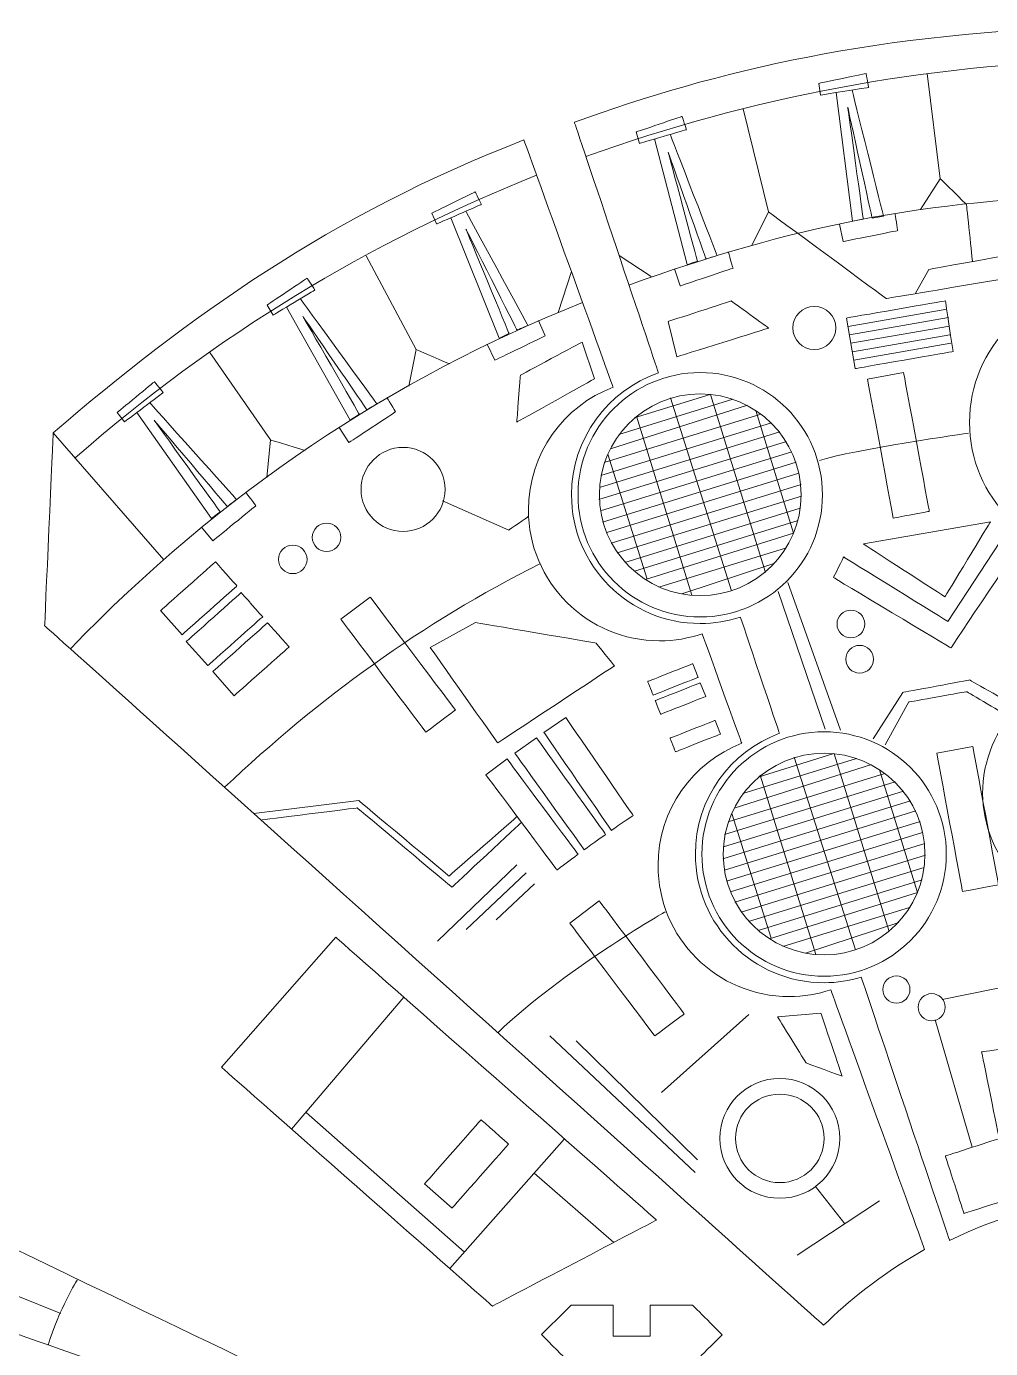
# Model space of a CAD drawing. Header units: centimetres. Extents: x -388 to 387, y -439 to 439.
# Drawn here: x -293.1 to -206.3, y -228.4 to -109.2 of the extents above; entities that cross this region are included whole.
import ezdxf

# ---------------------------------------------------------------- set-up
doc = ezdxf.new("R2010")
doc.units = ezdxf.units.CM
doc.header["$MEASUREMENT"] = 0
doc.layers.add('Layer 1', color=7, linetype='Continuous')

msp = doc.modelspace()

# ---------------------------------------------------------------- linework, layer by layer
at = {"layer": 'Layer 1', "color": 114, "lineweight": 20}
for centre, major_axis in [((-222.1483, -136.4057), (0, 1.9393)), ((-232.4247, -151.4398), (0, 11.0103)), ((-232.4247, -151.4398), (0, 9.0858)), ((-259.1899, -150.9576), (0, 3.7834)), ((-266.0842, -155.2758), (0, 1.2849)), ((-269.1269, -157.2602), (0, 1.2849)), ((-218.8561, -163.081), (0, 1.249)), ((-218.0623, -166.256), (0, 1.249)), ((-221.2686, -183.8089), (0, 11.0103)), ((-221.2686, -183.8089), (0, 9.0858)), ((-214.755, -196.0217), (0, 1.222)), ((-211.58, -197.6092), (0, 1.222)), ((-225.2572, -209.4305), (0, 5.4001)), ((-225.2572, -209.4305), (0, 3.9878))]:
    msp.add_ellipse(centre, major_axis=major_axis, ratio=1, dxfattribs=at)
at = {"layer": 'Layer 1', "color": 250, "lineweight": 20}
for points, knots in [([(-221.2687, -195.4061), (-220.1049, -195.4061), (-218.9814, -195.2339), (-217.9216, -194.9149), (-217.9216, -194.9149), (-217.9216, -194.9149), (-209.9638, -218.6407), (-209.9638, -218.6407), (-209.9638, -218.6407), (-205.5687, -216.4382), (-200.9133, -215.1325), (-195.8624, -215.1892), (-195.8624, -215.1892), (-195.8624, -215.1892), (-195.8861, -190.8347), (-195.8861, -190.8347), (-195.8861, -190.8347), (-192.6893, -190.8085), (-189.7865, -189.5509), (-187.6275, -187.5135), (-187.6275, -187.5135), (-187.6275, -187.5135), (-187.6246, -187.4694), (-187.6246, -187.4694), (-187.6246, -187.4694), (-187.6246, -187.4694), (-185.1782, -173.0287), (-185.1782, -173.0287), (-185.1782, -173.0287), (-187.1992, -169.1531), (-191.2429, -166.4999), (-195.9097, -166.4706), (-195.9097, -166.4706), (-195.9097, -166.4706), (-195.9188, -157.1453), (-195.9188, -157.1453), (-195.9188, -157.1453), (-195.9188, -157.1453), (-195.9442, -157.1456), (-195.9442, -157.1456), (-195.9442, -157.1456), (-202.6965, -157.1456), (-208.1706, -151.6715), (-208.1706, -144.9189), (-208.1706, -144.9189), (-208.1706, -138.1666), (-202.6965, -132.6925), (-195.9442, -132.6925), (-195.9442, -132.6925), (-195.9442, -132.6925), (-195.9425, -132.6925), (-195.9425, -132.6925), (-195.9425, -132.6925), (-195.9425, -132.6925), (-195.9653, -109.2396), (-195.9653, -109.2396), (-195.9653, -109.2396), (-216.3523, -109.7004), (-231.051, -113.2494), (-243.76, -117.8789), (-243.76, -117.8789), (-243.76, -117.8789), (-236.1841, -140.4659), (-236.1841, -140.4659), (-236.1841, -140.4659), (-240.7437, -142.0276), (-244.0219, -146.3508), (-244.0219, -151.4397), (-244.0219, -151.4397), (-244.0219, -157.8447), (-238.8296, -163.037), (-232.4248, -163.037), (-232.4248, -163.037), (-231.1614, -163.037), (-229.9454, -162.8343), (-228.8069, -162.4607), (-228.8069, -162.4607), (-228.8069, -162.4607), (-225.2953, -172.9303), (-225.2953, -172.9303), (-225.2953, -172.9303), (-229.7151, -174.567), (-232.8658, -178.8199), (-232.8658, -183.8088), (-232.8658, -183.8088), (-232.8658, -190.2138), (-227.6735, -195.4061), (-221.2687, -195.4061)], [0, 0, 0, 0, 0.04347826, 0.04347826, 0.04347826, 0.04347827, 0.08695652, 0.08695652, 0.08695652, 0.08695653, 0.13043478, 0.13043478, 0.13043478, 0.13043479, 0.17391304, 0.17391304, 0.17391304, 0.17391305, 0.2173913, 0.2173913, 0.2173913, 0.21739131, 0.26086957, 0.26086957, 0.26086957, 0.26086958, 0.30434783, 0.30434783, 0.30434783, 0.30434784, 0.34782609, 0.34782609, 0.34782609, 0.3478261, 0.39130435, 0.39130435, 0.39130435, 0.39130436, 0.43478261, 0.43478261, 0.43478261, 0.43478262, 0.47826087, 0.47826087, 0.47826087, 0.47826088, 0.52173913, 0.52173913, 0.52173913, 0.52173914, 0.56521739, 0.56521739, 0.56521739, 0.5652174, 0.60869565, 0.60869565, 0.60869565, 0.60869566, 0.65217391, 0.65217391, 0.65217391, 0.65217392, 0.69565217, 0.69565217, 0.69565217, 0.69565218, 0.73913043, 0.73913043, 0.73913043, 0.73913044, 0.7826087, 0.7826087, 0.7826087, 0.78260871, 0.82608696, 0.82608696, 0.82608696, 0.82608697, 0.86956522, 0.86956522, 0.86956522, 0.86956523, 0.91304348, 0.91304348, 0.91304348, 0.91304349, 1, 1, 1, 1]), ([(-248.3121, -119.4714), (-265.5818, -126.1279), (-278.7698, -135.5651), (-290.7015, -145.8582), (-290.7015, -145.8582), (-290.7015, -145.8582), (-291.479, -163.2373), (-291.479, -163.2373), (-291.479, -163.2373), (-291.479, -163.2373), (-221.3085, -226.2743), (-221.3085, -226.2743), (-221.3085, -226.2743), (-219.0852, -224.1006), (-216.4062, -221.8659), (-212.222, -219.429), (-212.222, -219.429), (-212.222, -219.429), (-220.6667, -196.04), (-220.6667, -196.04), (-220.6667, -196.04), (-221.8463, -196.4354), (-223.1087, -196.6499), (-224.4213, -196.6499), (-224.4213, -196.6499), (-230.9421, -196.6499), (-236.2282, -191.3638), (-236.2282, -184.843), (-236.2282, -184.843), (-236.2282, -179.8259), (-233.0987, -175.5404), (-228.6856, -173.8304), (-228.6856, -173.8304), (-228.6856, -173.8304), (-232.2497, -163.9589), (-232.2497, -163.9589), (-232.2497, -163.9589), (-233.455, -164.3739), (-234.7485, -164.5998), (-236.0948, -164.5998), (-236.0948, -164.5998), (-242.6156, -164.5998), (-247.9017, -159.3137), (-247.9017, -152.7929), (-247.9017, -152.7929), (-247.9017, -147.7421), (-244.7299, -143.4328), (-240.2697, -141.7463), (-240.2697, -141.7463), (-240.2697, -141.7463), (-248.3121, -119.4714), (-248.3121, -119.4714)], [0, 0, 0, 0, 0.07142857, 0.07142857, 0.07142857, 0.07142858, 0.14285714, 0.14285714, 0.14285714, 0.14285715, 0.21428571, 0.21428571, 0.21428571, 0.21428572, 0.28571429, 0.28571429, 0.28571429, 0.2857143, 0.35714286, 0.35714286, 0.35714286, 0.35714287, 0.42857143, 0.42857143, 0.42857143, 0.42857144, 0.5, 0.5, 0.5, 0.50000001, 0.57142857, 0.57142857, 0.57142857, 0.57142858, 0.64285714, 0.64285714, 0.64285714, 0.64285715, 0.71428571, 0.71428571, 0.71428571, 0.71428572, 0.78571429, 0.78571429, 0.78571429, 0.7857143, 0.85714286, 0.85714286, 0.85714286, 0.85714287, 1, 1, 1, 1]), ([(-265.247, -191.3125), (-265.247, -191.3125), (-275.5627, -203.008), (-275.5627, -203.008), (-275.5627, -203.008), (-275.5627, -203.008), (-251.1466, -224.5433), (-251.1466, -224.5433), (-251.1466, -224.5433), (-251.1466, -224.5433), (-236.364, -216.7878), (-236.364, -216.7878), (-236.364, -216.7878), (-236.364, -216.7878), (-265.247, -191.3125), (-265.247, -191.3125)], [0, 0, 0, 0, 0.2, 0.2, 0.2, 0.20000001, 0.4, 0.4, 0.4, 0.40000001, 0.6, 0.6, 0.6, 0.60000001, 1, 1, 1, 1]), ([(-269.2411, -241.6099), (-268.6213, -238.8307), (-267.6549, -235.7025), (-266.2678, -232.8149), (-266.2678, -232.8149), (-266.2678, -232.8149), (-351.3201, -191.9197), (-351.3201, -191.9197), (-351.3201, -191.9197), (-356.4276, -201.8892), (-359.1185, -210.3339), (-361.599, -221.7421), (-361.599, -221.7421), (-361.599, -221.7421), (-269.2411, -241.6099), (-269.2411, -241.6099)], [0, 0, 0, 0, 0.2, 0.2, 0.2, 0.20000001, 0.4, 0.4, 0.4, 0.40000001, 0.6, 0.6, 0.6, 0.60000001, 1, 1, 1, 1]), ([(-247.1017, -231.4653), (-247.1017, -231.4653), (-249.0765, -229.4719), (-249.0765, -229.4719), (-249.0765, -229.4719), (-249.0765, -229.4719), (-251.7875, -232.1829), (-251.7875, -232.1829), (-251.7875, -232.1829), (-251.7875, -232.1829), (-251.7875, -243.1158), (-251.7875, -243.1158), (-251.7875, -243.1158), (-251.7875, -243.1158), (-249.152, -245.7512), (-249.152, -245.7512), (-249.152, -245.7512), (-249.152, -245.7512), (-247.1942, -243.8117), (-247.1942, -243.8117), (-247.1942, -243.8117), (-247.1942, -243.8117), (-244.8434, -246.1846), (-244.8434, -246.1846), (-244.8434, -246.1846), (-244.8434, -246.1846), (-246.7902, -248.1131), (-246.7902, -248.1131), (-246.7902, -248.1131), (-246.7902, -248.1131), (-244.0567, -250.8466), (-244.0567, -250.8466), (-244.0567, -250.8466), (-244.0567, -250.8466), (-240.2074, -250.8466), (-240.2074, -250.8466), (-240.2074, -250.8466), (-240.2074, -250.8466), (-240.2074, -248.1721), (-240.2074, -248.1721), (-240.2074, -248.1721), (-240.2074, -248.1721), (-236.8673, -248.1721), (-236.8673, -248.1721), (-236.8673, -248.1721), (-236.8673, -248.1721), (-236.8673, -250.8466), (-236.8673, -250.8466), (-236.8673, -250.8466), (-236.8673, -250.8466), (-233.1238, -250.8466), (-233.1238, -250.8466), (-233.1238, -250.8466), (-233.1238, -250.8466), (-230.4523, -248.175), (-230.4523, -248.175), (-230.4523, -248.175), (-230.4523, -248.175), (-232.3318, -246.2778), (-232.3318, -246.2778), (-232.3318, -246.2778), (-232.3318, -246.2778), (-229.9588, -243.9271), (-229.9588, -243.9271), (-229.9588, -243.9271), (-229.9588, -243.9271), (-228.0904, -245.8131), (-228.0904, -245.8131), (-228.0904, -245.8131), (-228.0904, -245.8131), (-225.3931, -243.1158), (-225.3931, -243.1158), (-225.3931, -243.1158), (-225.3931, -243.1158), (-225.3931, -232.1829), (-225.3931, -232.1829), (-225.3931, -232.1829), (-225.3931, -232.1829), (-228.087, -229.489), (-228.087, -229.489), (-228.087, -229.489), (-228.087, -229.489), (-230.0309, -231.4146), (-230.0309, -231.4146), (-230.0309, -231.4146), (-230.0309, -231.4146), (-232.3816, -229.0417), (-232.3816, -229.0417), (-232.3816, -229.0417), (-232.3816, -229.0417), (-230.4489, -227.1271), (-230.4489, -227.1271), (-230.4489, -227.1271), (-230.4489, -227.1271), (-233.1238, -224.4522), (-233.1238, -224.4522), (-233.1238, -224.4522), (-233.1238, -224.4522), (-236.9354, -224.4522), (-236.9354, -224.4522), (-236.9354, -224.4522), (-236.9354, -224.4522), (-236.9354, -227.2541), (-236.9354, -227.2541), (-236.9354, -227.2541), (-236.9354, -227.2541), (-240.2755, -227.2541), (-240.2755, -227.2541), (-240.2755, -227.2541), (-240.2755, -227.2541), (-240.2755, -224.4522), (-240.2755, -224.4522), (-240.2755, -224.4522), (-240.2755, -224.4522), (-244.0567, -224.4522), (-244.0567, -224.4522), (-244.0567, -224.4522), (-244.0567, -224.4522), (-246.7146, -227.11), (-246.7146, -227.11), (-246.7146, -227.11), (-246.7146, -227.11), (-244.7288, -229.1145), (-244.7288, -229.1145), (-244.7288, -229.1145), (-244.7288, -229.1145), (-247.1017, -231.4653), (-247.1017, -231.4653)], [0, 0, 0, 0, 0.03030303, 0.03030303, 0.03030303, 0.03030304, 0.06060606, 0.06060606, 0.06060606, 0.06060607, 0.09090909, 0.09090909, 0.09090909, 0.0909091, 0.12121212, 0.12121212, 0.12121212, 0.12121213, 0.15151515, 0.15151515, 0.15151515, 0.15151516, 0.18181818, 0.18181818, 0.18181818, 0.18181819, 0.21212121, 0.21212121, 0.21212121, 0.21212122, 0.24242424, 0.24242424, 0.24242424, 0.24242425, 0.27272727, 0.27272727, 0.27272727, 0.27272728, 0.3030303, 0.3030303, 0.3030303, 0.30303031, 0.33333333, 0.33333333, 0.33333333, 0.33333334, 0.36363636, 0.36363636, 0.36363636, 0.36363637, 0.39393939, 0.39393939, 0.39393939, 0.3939394, 0.42424242, 0.42424242, 0.42424242, 0.42424243, 0.45454545, 0.45454545, 0.45454545, 0.45454546, 0.48484848, 0.48484848, 0.48484848, 0.48484849, 0.51515152, 0.51515152, 0.51515152, 0.51515153, 0.54545455, 0.54545455, 0.54545455, 0.54545456, 0.57575758, 0.57575758, 0.57575758, 0.57575759, 0.60606061, 0.60606061, 0.60606061, 0.60606062, 0.63636364, 0.63636364, 0.63636364, 0.63636365, 0.66666667, 0.66666667, 0.66666667, 0.66666668, 0.6969697, 0.6969697, 0.6969697, 0.69696971, 0.72727273, 0.72727273, 0.72727273, 0.72727274, 0.75757576, 0.75757576, 0.75757576, 0.75757577, 0.78787879, 0.78787879, 0.78787879, 0.7878788, 0.81818182, 0.81818182, 0.81818182, 0.81818183, 0.84848485, 0.84848485, 0.84848485, 0.84848486, 0.87878788, 0.87878788, 0.87878788, 0.87878789, 0.90909091, 0.90909091, 0.90909091, 0.90909092, 0.93939394, 0.93939394, 0.93939394, 0.93939395, 1, 1, 1, 1]), ([(-269.433, -244.7678), (-269.9355, -248.1545), (-270.228, -251.5542), (-269.7008, -255.005), (-269.7008, -255.005), (-269.7008, -255.005), (-351.7847, -264.7259), (-351.7847, -264.7259), (-351.7847, -264.7259), (-351.7847, -264.7259), (-351.8398, -266.8326), (-351.8398, -266.8326), (-351.8398, -266.8326), (-351.8398, -266.8326), (-363.2299, -267.4504), (-363.2299, -267.4504), (-363.2299, -267.4504), (-365.1936, -253.7154), (-364.5917, -239.7867), (-361.8441, -225.6959), (-361.8441, -225.6959), (-361.8441, -225.6959), (-269.433, -244.7678), (-269.433, -244.7678)], [0, 0, 0, 0, 0.14285714, 0.14285714, 0.14285714, 0.14285715, 0.28571429, 0.28571429, 0.28571429, 0.2857143, 0.42857143, 0.42857143, 0.42857143, 0.42857144, 0.57142857, 0.57142857, 0.57142857, 0.57142858, 0.71428571, 0.71428571, 0.71428571, 0.71428572, 1, 1, 1, 1])]:
    msp.add_open_spline(points, degree=3, knots=knots, dxfattribs=at)
at = {"layer": 'Layer 1', "color": 114, "lineweight": 20}
for points in [[(-242.7273, -120.9578), (-227.9136, -115.6377), (-212.3531, -112.6541), (-195.9624, -112.2478)], [(-288.7278, -148.1214), (-276.1022, -137.0519), (-262.2116, -128.6293), (-247.1631, -122.6534)], [(-212.5839, -125.7463), (-212.5839, -125.7463), (-210.8054, -122.9722), (-210.8054, -122.9722)], [(-238.8598, -132.5436), (-224.0461, -127.2235), (-212.2856, -124.8399), (-195.8949, -124.4336)], [(-227.769, -128.9874), (-227.769, -128.9874), (-226.2831, -125.9458), (-226.2831, -125.9458)], [(-239.7311, -129.8906), (-239.7311, -129.8906), (-236.8329, -131.7824), (-236.8329, -131.7824)], [(-244.0315, -131.3265), (-244.0315, -131.3265), (-245.2104, -135.019), (-245.2104, -135.019)], [(-289.1627, -165.3181), (-275.6055, -151.2499), (-260.1746, -140.9523), (-243.0257, -134.1119)], [(-219.1063, -136.2683), (-219.1063, -136.2683), (-210.2009, -134.7192), (-210.2009, -134.7192)], [(-210.0729, -135.4794), (-210.0729, -135.4794), (-218.9783, -137.0285), (-218.9783, -137.0285)], [(-209.9719, -136.2442), (-209.9719, -136.2442), (-218.8539, -137.7893), (-218.8539, -137.7893)], [(-218.7218, -138.5489), (-218.7218, -138.5489), (-209.9296, -137.0195), (-209.9296, -137.0195)], [(-218.5897, -139.3082), (-218.5897, -139.3082), (-209.8524, -137.7884), (-209.8524, -137.7884)], [(-258.0003, -138.3519), (-258.0003, -138.3519), (-258.6861, -141.6669), (-258.6861, -141.6669)], [(-229.5041, -142.8336), (-229.5041, -142.8336), (-239.7554, -146.0006), (-239.7554, -146.0006)], [(-238.3667, -144.5081), (-238.3667, -144.5081), (-231.5335, -142.3971), (-231.5335, -142.3971)], [(-235.1191, -142.7183), (-235.1191, -142.7183), (-229.6055, -160.0797), (-229.6055, -160.0797)], [(-231.5098, -142.3994), (-231.5098, -142.3994), (-226.556, -158.4344), (-226.556, -158.4344)], [(-228.1629, -143.3675), (-228.1629, -143.3675), (-240.5138, -147.2982), (-240.5138, -147.2982)], [(-227.431, -143.8481), (-227.431, -143.8481), (-224.0185, -154.8939), (-224.0185, -154.8939)], [(-226.0094, -144.9441), (-226.0094, -144.9441), (-241.386, -149.6944), (-241.386, -149.6944)], [(-226.9657, -144.1761), (-226.9657, -144.1761), (-241.079, -148.5362), (-241.079, -148.5362)], [(-238.171, -144.3448), (-238.171, -144.3448), (-233.1818, -160.4945), (-233.1818, -160.4945)], [(-290.7015, -145.8582), (-290.7015, -145.8582), (-280.7283, -157.2946), (-280.7283, -157.2946)], [(-271.4557, -149.8729), (-271.4557, -149.8729), (-271.1497, -146.5016), (-271.1497, -146.5016)], [(-225.2629, -145.7769), (-225.2629, -145.7769), (-241.4875, -150.7891), (-241.4875, -150.7891)], [(-208.2561, -145.8873), (-208.2561, -145.8873), (-218.7358, -147.382), (-221.6882, -148.3512)], [(-224.6509, -146.6512), (-224.6509, -146.6512), (-241.5449, -151.8703), (-241.5449, -151.8703)], [(-224.1602, -147.5629), (-224.1602, -147.5629), (-241.3957, -152.8876), (-241.3957, -152.8876)], [(-223.78, -148.5088), (-223.78, -148.5088), (-241.2163, -153.8955), (-241.2163, -153.8955)], [(-240.7419, -147.7769), (-240.7419, -147.7769), (-237.2054, -159.0359), (-237.2054, -159.0359)], [(-223.5464, -149.5), (-223.5464, -149.5), (-240.8504, -154.8458), (-240.8504, -154.8458)], [(-223.3437, -150.5008), (-223.3437, -150.5008), (-240.4529, -155.7864), (-240.4529, -155.7864)], [(-223.2953, -151.5493), (-223.2953, -151.5493), (-239.9015, -156.6795), (-239.9015, -156.6795)], [(-223.4189, -152.6508), (-223.4189, -152.6508), (-239.2234, -157.5334), (-239.2234, -157.5334)], [(-223.5982, -153.7696), (-223.5982, -153.7696), (-238.3507, -158.3271), (-238.3507, -158.3271)], [(-224.0185, -154.8939), (-224.0185, -154.8939), (-237.3444, -159.0796), (-237.3444, -159.0796)], [(-224.6493, -156.2211), (-224.6493, -156.2211), (-236.1484, -159.7735), (-236.1484, -159.7735)], [(-246.8771, -157.6681), (-257.4618, -162.9469), (-266.8056, -169.8115), (-275.2739, -177.7949)], [(-225.694, -157.6072), (-225.694, -157.6072), (-234.0854, -160.3742), (-234.0854, -160.3742)], [(-224.5352, -159.3529), (-224.5352, -159.3529), (-219.7946, -172.6517), (-219.7946, -172.6517)], [(-225.4168, -160.1442), (-225.4168, -160.1442), (-221.1766, -172.5687), (-221.1766, -172.5687)], [(-227.2106, -176.8772), (-227.2106, -176.8772), (-220.3774, -174.7662), (-220.3774, -174.7662)], [(-223.963, -175.0874), (-223.963, -175.0874), (-218.4494, -192.4488), (-218.4494, -192.4488)], [(-220.3537, -174.7685), (-220.3537, -174.7685), (-215.3999, -190.8035), (-215.3999, -190.8035)], [(-217.0068, -175.7366), (-217.0068, -175.7366), (-229.3577, -179.6673), (-229.3577, -179.6673)], [(-218.348, -175.2027), (-218.348, -175.2027), (-228.5993, -178.3697), (-228.5993, -178.3697)], [(-216.2749, -176.2172), (-216.2749, -176.2172), (-212.8624, -187.263), (-212.8624, -187.263)], [(-214.8533, -177.3132), (-214.8533, -177.3132), (-230.2299, -182.0635), (-230.2299, -182.0635)], [(-215.8096, -176.5452), (-215.8096, -176.5452), (-229.9229, -180.9053), (-229.9229, -180.9053)], [(-227.0149, -176.7139), (-227.0149, -176.7139), (-222.0257, -192.8636), (-222.0257, -192.8636)], [(-214.1068, -178.146), (-214.1068, -178.146), (-230.3314, -183.1582), (-230.3314, -183.1582)], [(-213.4948, -179.0203), (-213.4948, -179.0203), (-230.3888, -184.2394), (-230.3888, -184.2394)], [(-213.0041, -179.932), (-213.0041, -179.932), (-230.2396, -185.2567), (-230.2396, -185.2567)], [(-212.6239, -180.8779), (-212.6239, -180.8779), (-230.0602, -186.2646), (-230.0602, -186.2646)], [(-229.5858, -180.146), (-229.5858, -180.146), (-226.0493, -191.405), (-226.0493, -191.405)], [(-212.3903, -181.8691), (-212.3903, -181.8691), (-229.6943, -187.2149), (-229.6943, -187.2149)], [(-212.1876, -182.8699), (-212.1876, -182.8699), (-229.2968, -188.1555), (-229.2968, -188.1555)], [(-212.1392, -183.9184), (-212.1392, -183.9184), (-228.7454, -189.0486), (-228.7454, -189.0486)], [(-256.0948, -191.657), (-256.0948, -191.657), (-248.9511, -184.7779), (-248.9511, -184.7779)], [(-253.5152, -190.5987), (-253.5152, -190.5987), (-248.0912, -185.5055), (-248.0912, -185.5055)], [(-212.2628, -185.0199), (-212.2628, -185.0199), (-228.0673, -189.9025), (-228.0673, -189.9025)], [(-250.8032, -189.7388), (-250.8032, -189.7388), (-247.3636, -186.4977), (-247.3636, -186.4977)], [(-212.4421, -186.1387), (-212.4421, -186.1387), (-227.1946, -190.6962), (-227.1946, -190.6962)], [(-212.8624, -187.263), (-212.8624, -187.263), (-226.1883, -191.4487), (-226.1883, -191.4487)], [(-235.5952, -189.0224), (-235.5952, -189.0224), (-244.8795, -194.3447), (-250.6558, -199.9104)], [(-213.4932, -188.5902), (-213.4932, -188.5902), (-224.9923, -192.1426), (-224.9923, -192.1426)], [(-214.5379, -189.9763), (-214.5379, -189.9763), (-222.9293, -192.7433), (-222.9293, -192.7433)], [(-203.6623, -195.4957), (-203.6623, -195.4957), (-210.6189, -196.9062), (-210.6189, -196.9062)], [(-269.2335, -208.5903), (-269.2335, -208.5903), (-259.1287, -196.7089), (-259.1287, -196.7089)], [(-228.0489, -198.2715), (-228.0489, -198.2715), (-235.9203, -205.2829), (-235.9203, -205.2829)], [(-207.9196, -210.2368), (-207.9196, -210.2368), (-211.2498, -198.7534), (-211.2498, -198.7534)], [(-245.9745, -200.1897), (-245.9745, -200.1897), (-232.8776, -212.4928), (-232.8776, -212.4928)], [(-243.5933, -200.6527), (-243.5933, -200.6527), (-232.6792, -211.3683), (-232.6792, -211.3683)], [(-267.9297, -207.1121), (-267.9297, -207.1121), (-253.6692, -219.6899), (-253.6692, -219.6899)], [(-254.9731, -221.1682), (-254.9731, -221.1682), (-244.6575, -209.4727), (-244.6575, -209.4727)], [(-247.3981, -212.5799), (-247.3981, -212.5799), (-240.2042, -218.8025), (-240.2042, -218.8025)], [(-222.0534, -213.778), (-222.0534, -213.778), (-219.4126, -217.1456), (-219.4126, -217.1456)], [(-223.6833, -219.9673), (-223.6833, -219.9673), (-216.275, -215.0725), (-216.275, -215.0725)], [(-290.0094, -225.2083), (-290.0094, -225.2083), (-310.1635, -217.11), (-310.1635, -217.11)], [(-288.5434, -222.1902), (-288.5434, -222.1902), (-290.1993, -224.8729), (-291.1603, -228.0572)]]:
    msp.add_open_spline(points, degree=3, dxfattribs=at)
for points, knots in [([(-221.7511, -114.3671), (-221.7511, -114.3671), (-221.5826, -115.4213), (-221.5826, -115.4213), (-221.5826, -115.4213), (-221.5826, -115.4213), (-217.2468, -114.7288), (-217.2468, -114.7288), (-217.2468, -114.7288), (-217.2468, -114.7288), (-217.4912, -113.4818), (-217.4912, -113.4818), (-217.4912, -113.4818), (-217.4912, -113.4818), (-221.7511, -114.3671), (-221.7511, -114.3671)], [0, 0, 0, 0, 0.2, 0.2, 0.2, 0.20000001, 0.4, 0.4, 0.4, 0.40000001, 0.6, 0.6, 0.6, 0.60000001, 1, 1, 1, 1]), ([(-211.9959, -113.4753), (-211.9959, -113.4753), (-210.8053, -122.9723), (-210.8053, -122.9723), (-210.8053, -122.9723), (-210.8053, -122.9723), (-208.4489, -125.2674), (-208.4489, -125.2674), (-208.4489, -125.2674), (-208.4489, -125.2674), (-207.9024, -130.4185), (-207.9024, -130.4185)], [0, 0, 0, 0, 0.25, 0.25, 0.25, 0.25000001, 0.5, 0.5, 0.5, 0.50000001, 1, 1, 1, 1]), ([(-220.1934, -115.1994), (-220.1934, -115.1994), (-218.7015, -126.7878), (-218.7015, -126.7878), (-218.7015, -126.7878), (-218.7015, -126.7878), (-217.7395, -126.6099), (-217.7395, -126.6099), (-217.7395, -126.6099), (-217.7395, -126.6099), (-219.1374, -116.5255), (-219.1374, -116.5255), (-219.1374, -116.5255), (-219.1374, -116.5255), (-216.9489, -126.5004), (-216.9489, -126.5004), (-216.9489, -126.5004), (-216.9489, -126.5004), (-215.917, -126.325), (-215.917, -126.325), (-215.917, -126.325), (-215.917, -126.325), (-218.7534, -114.9694), (-218.7534, -114.9694)], [0, 0, 0, 0, 0.14285714, 0.14285714, 0.14285714, 0.14285715, 0.28571429, 0.28571429, 0.28571429, 0.2857143, 0.42857143, 0.42857143, 0.42857143, 0.42857144, 0.57142857, 0.57142857, 0.57142857, 0.57142858, 0.71428571, 0.71428571, 0.71428571, 0.71428572, 1, 1, 1, 1]), ([(-228.5615, -116.6498), (-228.5615, -116.6498), (-226.283, -125.9459), (-226.283, -125.9459), (-226.283, -125.9459), (-226.283, -125.9459), (-215.6661, -133.7594), (-215.6661, -133.7594), (-215.6661, -133.7594), (-215.6661, -133.7594), (-195.9447, -130.4519), (-195.9447, -130.4519)], [0, 0, 0, 0, 0.25, 0.25, 0.25, 0.25000001, 0.5, 0.5, 0.5, 0.50000001, 1, 1, 1, 1]), ([(-238.1836, -118.7491), (-238.1836, -118.7491), (-237.8849, -119.7741), (-237.8849, -119.7741), (-237.8849, -119.7741), (-237.8849, -119.7741), (-233.6693, -118.5462), (-233.6693, -118.5462), (-233.6693, -118.5462), (-233.6693, -118.5462), (-234.0674, -117.3395), (-234.0674, -117.3395), (-234.0674, -117.3395), (-234.0674, -117.3395), (-238.1836, -118.7491), (-238.1836, -118.7491)], [0, 0, 0, 0, 0.2, 0.2, 0.2, 0.20000001, 0.4, 0.4, 0.4, 0.40000001, 0.6, 0.6, 0.6, 0.60000001, 1, 1, 1, 1]), ([(-236.5342, -119.3807), (-236.5342, -119.3807), (-233.6087, -130.6925), (-233.6087, -130.6925), (-233.6087, -130.6925), (-233.6087, -130.6925), (-232.6764, -130.396), (-232.6764, -130.396), (-232.6764, -130.396), (-232.6764, -130.396), (-235.3211, -120.5647), (-235.3211, -120.5647), (-235.3211, -120.5647), (-235.3211, -120.5647), (-231.9056, -130.1888), (-231.9056, -130.1888), (-231.9056, -130.1888), (-231.9056, -130.1888), (-230.9036, -129.8861), (-230.9036, -129.8861), (-230.9036, -129.8861), (-230.9036, -129.8861), (-235.1341, -118.9729), (-235.1341, -118.9729)], [0, 0, 0, 0, 0.14285714, 0.14285714, 0.14285714, 0.14285715, 0.28571429, 0.28571429, 0.28571429, 0.2857143, 0.42857143, 0.42857143, 0.42857143, 0.42857144, 0.57142857, 0.57142857, 0.57142857, 0.57142858, 0.71428571, 0.71428571, 0.71428571, 0.71428572, 1, 1, 1, 1]), ([(-256.5963, -126.0582), (-256.5963, -126.0582), (-256.1696, -127.0368), (-256.1696, -127.0368), (-256.1696, -127.0368), (-256.1696, -127.0368), (-252.1445, -125.2823), (-252.1445, -125.2823), (-252.1445, -125.2823), (-252.1445, -125.2823), (-252.693, -124.136), (-252.693, -124.136), (-252.693, -124.136), (-252.693, -124.136), (-256.5963, -126.0582), (-256.5963, -126.0582)], [0, 0, 0, 0, 0.2, 0.2, 0.2, 0.20000001, 0.4, 0.4, 0.4, 0.40000001, 0.6, 0.6, 0.6, 0.60000001, 1, 1, 1, 1]), ([(-254.8799, -126.4747), (-254.8799, -126.4747), (-250.5383, -137.3221), (-250.5383, -137.3221), (-250.5383, -137.3221), (-250.5383, -137.3221), (-249.6514, -136.9093), (-249.6514, -136.9093), (-249.6514, -136.9093), (-249.6514, -136.9093), (-253.526, -127.4946), (-253.526, -127.4946), (-253.526, -127.4946), (-253.526, -127.4946), (-248.9132, -136.6056), (-248.9132, -136.6056), (-248.9132, -136.6056), (-248.9132, -136.6056), (-247.9579, -136.1779), (-247.9579, -136.1779), (-247.9579, -136.1779), (-247.9579, -136.1779), (-253.5431, -125.8919), (-253.5431, -125.8919)], [0, 0, 0, 0, 0.14285714, 0.14285714, 0.14285714, 0.14285715, 0.28571429, 0.28571429, 0.28571429, 0.2857143, 0.42857143, 0.42857143, 0.42857143, 0.42857144, 0.57142857, 0.57142857, 0.57142857, 0.57142858, 0.71428571, 0.71428571, 0.71428571, 0.71428572, 1, 1, 1, 1]), ([(-219.8735, -127.043), (-219.8735, -127.043), (-219.5625, -128.6208), (-219.5625, -128.6208), (-219.5625, -128.6208), (-219.5625, -128.6208), (-214.6401, -127.6349), (-214.6401, -127.6349), (-214.6401, -127.6349), (-214.6401, -127.6349), (-214.878, -126.1255), (-214.878, -126.1255)], [0, 0, 0, 0, 0.25, 0.25, 0.25, 0.25000001, 0.5, 0.5, 0.5, 0.50000001, 1, 1, 1, 1]), ([(-213.0765, -133.3251), (-213.0765, -133.3251), (-211.8434, -131.1333), (-211.8434, -131.1333), (-211.8434, -131.1333), (-211.8434, -131.1333), (-197.622, -128.5536), (-197.622, -128.5536)], [0, 0, 0, 0, 0.33333333, 0.33333333, 0.33333333, 0.33333334, 1, 1, 1, 1]), ([(-234.7397, -131.0919), (-234.7397, -131.0919), (-234.2344, -132.6186), (-234.2344, -132.6186), (-234.2344, -132.6186), (-234.2344, -132.6186), (-229.4733, -131.0264), (-229.4733, -131.0264), (-229.4733, -131.0264), (-229.4733, -131.0264), (-229.8977, -129.5585), (-229.8977, -129.5585)], [0, 0, 0, 0, 0.25, 0.25, 0.25, 0.25000001, 0.5, 0.5, 0.5, 0.50000001, 1, 1, 1, 1]), ([(-262.5114, -129.9105), (-262.5114, -129.9105), (-258.0002, -138.352), (-258.0002, -138.352), (-258.0002, -138.352), (-258.0002, -138.352), (-254.9784, -139.6515), (-254.9784, -139.6515)], [0, 0, 0, 0, 0.33333333, 0.33333333, 0.33333333, 0.33333334, 1, 1, 1, 1]), ([(-271.449, -134.3399), (-271.449, -134.3399), (-270.8973, -135.2539), (-270.8973, -135.2539), (-270.8973, -135.2539), (-270.8973, -135.2539), (-267.1379, -132.9855), (-267.1379, -132.9855), (-267.1379, -132.9855), (-267.1379, -132.9855), (-267.8323, -131.9213), (-267.8323, -131.9213), (-267.8323, -131.9213), (-267.8323, -131.9213), (-271.449, -134.3399), (-271.449, -134.3399)], [0, 0, 0, 0, 0.2, 0.2, 0.2, 0.20000001, 0.4, 0.4, 0.4, 0.40000001, 0.6, 0.6, 0.6, 0.60000001, 1, 1, 1, 1]), ([(-269.6928, -134.5271), (-269.6928, -134.5271), (-263.9629, -144.7097), (-263.9629, -144.7097), (-263.9629, -144.7097), (-263.9629, -144.7097), (-263.1379, -144.1839), (-263.1379, -144.1839), (-263.1379, -144.1839), (-263.1379, -144.1839), (-268.2165, -135.3602), (-268.2165, -135.3602), (-268.2165, -135.3602), (-268.2165, -135.3602), (-262.4461, -143.7858), (-262.4461, -143.7858), (-262.4461, -143.7858), (-262.4461, -143.7858), (-261.5552, -143.2361), (-261.5552, -143.2361), (-261.5552, -143.2361), (-261.5552, -143.2361), (-268.4442, -133.7737), (-268.4442, -133.7737)], [0, 0, 0, 0, 0.14285714, 0.14285714, 0.14285714, 0.14285715, 0.28571429, 0.28571429, 0.28571429, 0.2857143, 0.42857143, 0.42857143, 0.42857143, 0.42857144, 0.57142857, 0.57142857, 0.57142857, 0.57142858, 0.71428571, 0.71428571, 0.71428571, 0.71428572, 1, 1, 1, 1]), ([(-234.5313, -139.0044), (-234.5313, -139.0044), (-235.3251, -135.8294), (-235.3251, -135.8294), (-235.3251, -135.8294), (-235.3251, -135.8294), (-229.6365, -133.9773), (-229.6365, -133.9773), (-229.6365, -133.9773), (-229.6365, -133.9773), (-226.2595, -136.4163), (-226.2595, -136.4163), (-226.2595, -136.4163), (-226.2595, -136.4163), (-234.5313, -139.0044), (-234.5313, -139.0044)], [0, 0, 0, 0, 0.2, 0.2, 0.2, 0.20000001, 0.4, 0.4, 0.4, 0.40000001, 0.6, 0.6, 0.6, 0.60000001, 1, 1, 1, 1]), ([(-219.2503, -135.5109), (-219.2503, -135.5109), (-218.4576, -140.0678), (-218.4576, -140.0678), (-218.4576, -140.0678), (-218.4576, -140.0678), (-209.6546, -138.5364), (-209.6546, -138.5364), (-209.6546, -138.5364), (-209.6546, -138.5364), (-210.3449, -133.9617), (-210.3449, -133.9617), (-210.3449, -133.9617), (-210.3449, -133.9617), (-219.2503, -135.5109), (-219.2503, -135.5109)], [0, 0, 0, 0, 0.2, 0.2, 0.2, 0.20000001, 0.4, 0.4, 0.4, 0.40000001, 0.6, 0.6, 0.6, 0.60000001, 1, 1, 1, 1]), ([(-251.6093, -137.8622), (-251.6093, -137.8622), (-250.9137, -139.3121), (-250.9137, -139.3121), (-250.9137, -139.3121), (-250.9137, -139.3121), (-246.3941, -137.1269), (-246.3941, -137.1269), (-246.3941, -137.1269), (-246.3941, -137.1269), (-247.0018, -135.7249), (-247.0018, -135.7249)], [0, 0, 0, 0, 0.25, 0.25, 0.25, 0.25000001, 0.5, 0.5, 0.5, 0.50000001, 1, 1, 1, 1]), ([(-243.0642, -137.6815), (-243.0642, -137.6815), (-241.9397, -140.9888), (-241.9397, -140.9888), (-241.9397, -140.9888), (-241.9397, -140.9888), (-248.9512, -144.8914), (-248.9512, -144.8914), (-248.9512, -144.8914), (-248.9512, -144.8914), (-248.6204, -140.6581), (-248.6204, -140.6581), (-248.6204, -140.6581), (-248.6204, -140.6581), (-243.0642, -137.6815), (-243.0642, -137.6815)], [0, 0, 0, 0, 0.2, 0.2, 0.2, 0.20000001, 0.4, 0.4, 0.4, 0.40000001, 0.6, 0.6, 0.6, 0.60000001, 1, 1, 1, 1]), ([(-276.5881, -138.6255), (-276.5881, -138.6255), (-271.1498, -146.5016), (-271.1498, -146.5016), (-271.1498, -146.5016), (-271.1498, -146.5016), (-268.0002, -147.4504), (-268.0002, -147.4504)], [0, 0, 0, 0, 0.33333333, 0.33333333, 0.33333333, 0.33333334, 1, 1, 1, 1]), ([(-284.9405, -144.0214), (-284.9405, -144.0214), (-284.2985, -144.8743), (-284.2985, -144.8743), (-284.2985, -144.8743), (-284.2985, -144.8743), (-280.79, -142.2343), (-280.79, -142.2343), (-280.79, -142.2343), (-280.79, -142.2343), (-281.5893, -141.2465), (-281.5893, -141.2465), (-281.5893, -141.2465), (-281.5893, -141.2465), (-284.9405, -144.0214), (-284.9405, -144.0214)], [0, 0, 0, 0, 0.2, 0.2, 0.2, 0.20000001, 0.4, 0.4, 0.4, 0.40000001, 0.6, 0.6, 0.6, 0.60000001, 1, 1, 1, 1]), ([(-264.9535, -145.3858), (-264.9535, -145.3858), (-264.0734, -146.7318), (-264.0734, -146.7318), (-264.0734, -146.7318), (-264.0734, -146.7318), (-259.8803, -143.9713), (-259.8803, -143.9713), (-259.8803, -143.9713), (-259.8803, -143.9713), (-260.667, -142.6614), (-260.667, -142.6614)], [0, 0, 0, 0, 0.25, 0.25, 0.25, 0.25000001, 0.5, 0.5, 0.5, 0.50000001, 1, 1, 1, 1]), ([(-283.1744, -144.0285), (-283.1744, -144.0285), (-276.4357, -153.5735), (-276.4357, -153.5735), (-276.4357, -153.5735), (-276.4357, -153.5735), (-275.6687, -152.9663), (-275.6687, -152.9663), (-275.6687, -152.9663), (-275.6687, -152.9663), (-281.6208, -144.7067), (-281.6208, -144.7067), (-281.6208, -144.7067), (-281.6208, -144.7067), (-275.0211, -152.4997), (-275.0211, -152.4997), (-275.0211, -152.4997), (-275.0211, -152.4997), (-274.191, -151.8621), (-274.191, -151.8621), (-274.191, -151.8621), (-274.191, -151.8621), (-282.0091, -143.1516), (-282.0091, -143.1516)], [0, 0, 0, 0, 0.14285714, 0.14285714, 0.14285714, 0.14285715, 0.28571429, 0.28571429, 0.28571429, 0.2857143, 0.42857143, 0.42857143, 0.42857143, 0.42857144, 0.57142857, 0.57142857, 0.57142857, 0.57142858, 0.71428571, 0.71428571, 0.71428571, 0.71428572, 1, 1, 1, 1]), ([(-277.3523, -154.3472), (-277.3523, -154.3472), (-276.3394, -155.5964), (-276.3394, -155.5964), (-276.3394, -155.5964), (-276.3394, -155.5964), (-272.4497, -152.4226), (-272.4497, -152.4226), (-272.4497, -152.4226), (-272.4497, -152.4226), (-273.366, -151.1998), (-273.366, -151.1998)], [0, 0, 0, 0, 0.25, 0.25, 0.25, 0.25000001, 0.5, 0.5, 0.5, 0.50000001, 1, 1, 1, 1]), ([(-255.6307, -151.9875), (-255.6307, -151.9875), (-249.6787, -154.6154), (-249.6787, -154.6154), (-249.6787, -154.6154), (-249.6787, -154.6154), (-247.9153, -153.4094), (-247.9153, -153.4094)], [0, 0, 0, 0, 0.33333333, 0.33333333, 0.33333333, 0.33333334, 1, 1, 1, 1]), ([(-204.2831, -153.9787), (-204.2831, -153.9787), (-210.1099, -162.8634), (-210.1099, -162.8634), (-210.1099, -162.8634), (-210.1099, -162.8634), (-219.5026, -157.0426), (-219.5026, -157.0426), (-219.5026, -157.0426), (-219.5026, -157.0426), (-220.4285, -158.8947), (-220.4285, -158.8947), (-220.4285, -158.8947), (-220.4285, -158.8947), (-209.8452, -165.2447), (-209.8452, -165.2447), (-209.8452, -165.2447), (-209.8452, -165.2447), (-202.9969, -154.9891), (-202.9969, -154.9891)], [0, 0, 0, 0, 0.16666667, 0.16666667, 0.16666667, 0.16666668, 0.33333333, 0.33333333, 0.33333333, 0.33333334, 0.5, 0.5, 0.5, 0.50000001, 0.66666667, 0.66666667, 0.66666667, 0.66666668, 1, 1, 1, 1]), ([(-217.7304, -155.8716), (-217.7304, -155.8716), (-206.2872, -153.8872), (-206.2872, -153.8872), (-206.2872, -153.8872), (-206.2872, -153.8872), (-210.3882, -160.6341), (-210.3882, -160.6341), (-210.3882, -160.6341), (-210.3882, -160.6341), (-217.7304, -155.8716), (-217.7304, -155.8716)], [0, 0, 0, 0, 0.25, 0.25, 0.25, 0.25000001, 0.5, 0.5, 0.5, 0.50000001, 1, 1, 1, 1]), ([(-281.0323, -161.8756), (-281.0323, -161.8756), (-279.0986, -164.0508), (-279.0986, -164.0508), (-279.0986, -164.0508), (-279.0986, -164.0508), (-274.1549, -159.6562), (-274.1549, -159.6562), (-274.1549, -159.6562), (-274.1549, -159.6562), (-276.0886, -157.481), (-276.0886, -157.481), (-276.0886, -157.481), (-276.0886, -157.481), (-281.0323, -161.8756), (-281.0323, -161.8756)], [0, 0, 0, 0, 0.2, 0.2, 0.2, 0.20000001, 0.4, 0.4, 0.4, 0.40000001, 0.6, 0.6, 0.6, 0.60000001, 1, 1, 1, 1]), ([(-278.7171, -164.6537), (-278.7171, -164.6537), (-276.7834, -166.8289), (-276.7834, -166.8289), (-276.7834, -166.8289), (-276.7834, -166.8289), (-271.8397, -162.4343), (-271.8397, -162.4343), (-271.8397, -162.4343), (-271.8397, -162.4343), (-273.7734, -160.2591), (-273.7734, -160.2591), (-273.7734, -160.2591), (-273.7734, -160.2591), (-278.7171, -164.6537), (-278.7171, -164.6537)], [0, 0, 0, 0, 0.2, 0.2, 0.2, 0.20000001, 0.4, 0.4, 0.4, 0.40000001, 0.6, 0.6, 0.6, 0.60000001, 1, 1, 1, 1]), ([(-276.3359, -167.3657), (-276.3359, -167.3657), (-274.4022, -169.5409), (-274.4022, -169.5409), (-274.4022, -169.5409), (-274.4022, -169.5409), (-269.4585, -165.1463), (-269.4585, -165.1463), (-269.4585, -165.1463), (-269.4585, -165.1463), (-271.3922, -162.9711), (-271.3922, -162.9711), (-271.3922, -162.9711), (-271.3922, -162.9711), (-276.3359, -167.3657), (-276.3359, -167.3657)], [0, 0, 0, 0, 0.2, 0.2, 0.2, 0.20000001, 0.4, 0.4, 0.4, 0.40000001, 0.6, 0.6, 0.6, 0.60000001, 1, 1, 1, 1]), ([(-256.7564, -165.1983), (-256.7564, -165.1983), (-252.6554, -162.9493), (-252.6554, -162.9493), (-252.6554, -162.9493), (-252.6554, -162.9493), (-241.8074, -164.8014), (-241.8074, -164.8014), (-241.8074, -164.8014), (-241.8074, -164.8014), (-240.1538, -166.8519), (-240.1538, -166.8519), (-240.1538, -166.8519), (-240.1538, -166.8519), (-250.671, -173.7973), (-250.671, -173.7973), (-250.671, -173.7973), (-250.671, -173.7973), (-256.7564, -165.1983), (-256.7564, -165.1983)], [0, 0, 0, 0, 0.16666667, 0.16666667, 0.16666667, 0.16666668, 0.33333333, 0.33333333, 0.33333333, 0.33333334, 0.5, 0.5, 0.5, 0.50000001, 0.66666667, 0.66666667, 0.66666667, 0.66666668, 1, 1, 1, 1]), ([(-233.1004, -166.6608), (-233.1004, -166.6608), (-232.6144, -167.8912), (-232.6144, -167.8912), (-232.6144, -167.8912), (-232.6144, -167.8912), (-236.6747, -169.495), (-236.6747, -169.495), (-236.6747, -169.495), (-236.6747, -169.495), (-237.1607, -168.2646), (-237.1607, -168.2646), (-237.1607, -168.2646), (-237.1607, -168.2646), (-233.1004, -166.6608), (-233.1004, -166.6608)], [0, 0, 0, 0, 0.2, 0.2, 0.2, 0.20000001, 0.4, 0.4, 0.4, 0.40000001, 0.6, 0.6, 0.6, 0.60000001, 1, 1, 1, 1]), ([(-199.2087, -188.8388), (-194.6674, -190.2336), (-189.9144, -188.5461), (-187.201, -184.9692), (-187.201, -184.9692), (-187.201, -184.9692), (-185.4996, -174.9257), (-185.4996, -174.9257), (-185.4996, -174.9257), (-186.5697, -171.6269), (-189.1766, -168.8842), (-192.7435, -167.7887), (-192.7435, -167.7887), (-198.5562, -166.0034), (-204.7158, -169.2684), (-206.501, -175.0811), (-206.501, -175.0811), (-208.2864, -180.894), (-205.0214, -187.0536), (-199.2087, -188.8388)], [0, 0, 0, 0, 0.16666667, 0.16666667, 0.16666667, 0.16666668, 0.33333333, 0.33333333, 0.33333333, 0.33333334, 0.5, 0.5, 0.5, 0.50000001, 0.66666667, 0.66666667, 0.66666667, 0.66666668, 1, 1, 1, 1]), ([(-232.4201, -168.3833), (-232.4201, -168.3833), (-231.9341, -169.6137), (-231.9341, -169.6137), (-231.9341, -169.6137), (-231.9341, -169.6137), (-235.9944, -171.2175), (-235.9944, -171.2175), (-235.9944, -171.2175), (-235.9944, -171.2175), (-236.4804, -169.9871), (-236.4804, -169.9871), (-236.4804, -169.9871), (-236.4804, -169.9871), (-232.4201, -168.3833), (-232.4201, -168.3833)], [0, 0, 0, 0, 0.2, 0.2, 0.2, 0.20000001, 0.4, 0.4, 0.4, 0.40000001, 0.6, 0.6, 0.6, 0.60000001, 1, 1, 1, 1]), ([(-216.859, -173.4364), (-216.859, -173.4364), (-214.1767, -169.2483), (-214.1767, -169.2483), (-214.1767, -169.2483), (-214.1767, -169.2483), (-208.1574, -168.1238), (-208.1574, -168.1238), (-208.1574, -168.1238), (-208.1574, -168.1238), (-203.9441, -170.5276), (-203.9441, -170.5276)], [0, 0, 0, 0, 0.25, 0.25, 0.25, 0.25000001, 0.5, 0.5, 0.5, 0.50000001, 1, 1, 1, 1]), ([(-215.7751, -173.9612), (-215.7751, -173.9612), (-213.6475, -170.1082), (-213.6475, -170.1082), (-213.6475, -170.1082), (-213.6475, -170.1082), (-208.422, -169.1822), (-208.422, -169.1822), (-208.422, -169.1822), (-208.422, -169.1822), (-204.7079, -171.373), (-204.7079, -171.373)], [0, 0, 0, 0, 0.25, 0.25, 0.25, 0.25000001, 0.5, 0.5, 0.5, 0.50000001, 1, 1, 1, 1]), ([(-244.5421, -171.5013), (-244.5421, -171.5013), (-246.5042, -172.8506), (-246.5042, -172.8506), (-246.5042, -172.8506), (-246.5042, -172.8506), (-240.4321, -181.6798), (-240.4321, -181.6798), (-240.4321, -181.6798), (-240.4321, -181.6798), (-238.4701, -180.3304), (-238.4701, -180.3304), (-238.4701, -180.3304), (-238.4701, -180.3304), (-244.5421, -171.5013), (-244.5421, -171.5013)], [0, 0, 0, 0, 0.2, 0.2, 0.2, 0.20000001, 0.4, 0.4, 0.4, 0.40000001, 0.6, 0.6, 0.6, 0.60000001, 1, 1, 1, 1]), ([(-231.0835, -171.7669), (-231.0835, -171.7669), (-230.5975, -172.9973), (-230.5975, -172.9973), (-230.5975, -172.9973), (-230.5975, -172.9973), (-234.6578, -174.6011), (-234.6578, -174.6011), (-234.6578, -174.6011), (-234.6578, -174.6011), (-235.1438, -173.3707), (-235.1438, -173.3707), (-235.1438, -173.3707), (-235.1438, -173.3707), (-231.0835, -171.7669), (-231.0835, -171.7669)], [0, 0, 0, 0, 0.2, 0.2, 0.2, 0.20000001, 0.4, 0.4, 0.4, 0.40000001, 0.6, 0.6, 0.6, 0.60000001, 1, 1, 1, 1]), ([(-249.1221, -174.7145), (-249.1221, -174.7145), (-247.1863, -173.3276), (-247.1863, -173.3276), (-247.1863, -173.3276), (-247.1863, -173.3276), (-240.9456, -182.0384), (-240.9456, -182.0384), (-240.9456, -182.0384), (-240.9456, -182.0384), (-242.8814, -183.4253), (-242.8814, -183.4253), (-242.8814, -183.4253), (-242.8814, -183.4253), (-249.1221, -174.7145), (-249.1221, -174.7145)], [0, 0, 0, 0, 0.2, 0.2, 0.2, 0.20000001, 0.4, 0.4, 0.4, 0.40000001, 0.6, 0.6, 0.6, 0.60000001, 1, 1, 1, 1]), ([(-251.7359, -176.6596), (-251.7359, -176.6596), (-249.8262, -175.2371), (-249.8262, -175.2371), (-249.8262, -175.2371), (-249.8262, -175.2371), (-243.425, -183.8307), (-243.425, -183.8307), (-243.425, -183.8307), (-243.425, -183.8307), (-245.3347, -185.2532), (-245.3347, -185.2532), (-245.3347, -185.2532), (-245.3347, -185.2532), (-251.7359, -176.6596), (-251.7359, -176.6596)], [0, 0, 0, 0, 0.2, 0.2, 0.2, 0.20000001, 0.4, 0.4, 0.4, 0.40000001, 0.6, 0.6, 0.6, 0.60000001, 1, 1, 1, 1]), ([(-272.6365, -180.1642), (-272.6365, -180.1642), (-263.1911, -178.9885), (-263.1911, -178.9885), (-263.1911, -178.9885), (-263.1911, -178.9885), (-255.0551, -185.8015), (-255.0551, -185.8015), (-255.0551, -185.8015), (-255.0551, -185.8015), (-248.9278, -180.4295), (-248.9278, -180.4295), (-248.9278, -180.4295), (-248.9278, -180.4295), (-248.5353, -180.9564), (-248.5353, -180.9564), (-248.5353, -180.9564), (-248.5353, -180.9564), (-254.7906, -186.7937), (-254.7906, -186.7937), (-254.7906, -186.7937), (-254.7906, -186.7937), (-263.3234, -179.6499), (-263.3234, -179.6499), (-263.3234, -179.6499), (-263.3234, -179.6499), (-271.9819, -180.7522), (-271.9819, -180.7522)], [0, 0, 0, 0, 0.125, 0.125, 0.125, 0.12500001, 0.25, 0.25, 0.25, 0.25000001, 0.375, 0.375, 0.375, 0.37500001, 0.5, 0.5, 0.5, 0.50000001, 0.625, 0.625, 0.625, 0.62500001, 0.75, 0.75, 0.75, 0.75000001, 1, 1, 1, 1]), ([(-221.5666, -198.1392), (-221.5666, -198.1392), (-225.4693, -198.4699), (-225.4693, -198.4699), (-225.4693, -198.4699), (-225.4693, -198.4699), (-222.8896, -202.6371), (-222.8896, -202.6371), (-222.8896, -202.6371), (-222.8896, -202.6371), (-219.6484, -203.8277), (-219.6484, -203.8277), (-219.6484, -203.8277), (-219.6484, -203.8277), (-221.5666, -198.1392), (-221.5666, -198.1392)], [0, 0, 0, 0, 0.2, 0.2, 0.2, 0.20000001, 0.4, 0.4, 0.4, 0.40000001, 0.6, 0.6, 0.6, 0.60000001, 1, 1, 1, 1]), ([(-202.3183, -200.9832), (-202.3183, -200.9832), (-200.7308, -213.6832), (-200.7308, -213.6832), (-200.7308, -213.6832), (-200.7308, -213.6832), (-208.6683, -216.1968), (-208.6683, -216.1968), (-208.6683, -216.1968), (-208.6683, -216.1968), (-210.346, -211.0238), (-210.346, -211.0238), (-210.346, -211.0238), (-210.346, -211.0238), (-205.4933, -209.4499), (-205.4933, -209.4499), (-205.4933, -209.4499), (-205.4933, -209.4499), (-207.0808, -201.6447), (-207.0808, -201.6447), (-207.0808, -201.6447), (-207.0808, -201.6447), (-202.3183, -200.9832), (-202.3183, -200.9832)], [0, 0, 0, 0, 0.14285714, 0.14285714, 0.14285714, 0.14285715, 0.28571429, 0.28571429, 0.28571429, 0.2857143, 0.42857143, 0.42857143, 0.42857143, 0.42857144, 0.57142857, 0.57142857, 0.57142857, 0.57142858, 0.71428571, 0.71428571, 0.71428571, 0.71428572, 1, 1, 1, 1])]:
    msp.add_open_spline(points, degree=3, knots=knots, dxfattribs=at)
at = {"layer": 'Layer 1', "color": 240, "lineweight": 20}
for points in [[(-217.3555, -141.027), (-217.3555, -141.027), (-214.1092, -140.4256), (-214.1092, -140.4256), (-214.1092, -140.4256), (-214.1092, -140.4256), (-211.792, -152.9348), (-211.792, -152.9348), (-211.792, -152.9348), (-211.792, -152.9348), (-215.0383, -153.5361), (-215.0383, -153.5361), (-215.0383, -153.5361), (-215.0383, -153.5361), (-217.3555, -141.027), (-217.3555, -141.027)], [(-264.8064, -162.6523), (-264.8064, -162.6523), (-262.152, -160.6526), (-262.152, -160.6526), (-262.152, -160.6526), (-262.152, -160.6526), (-254.4853, -170.8293), (-254.4853, -170.8293), (-254.4853, -170.8293), (-254.4853, -170.8293), (-257.1397, -172.8289), (-257.1397, -172.8289), (-257.1397, -172.8289), (-257.1397, -172.8289), (-264.8064, -162.6523), (-264.8064, -162.6523)], [(-211.1131, -174.7254), (-211.1131, -174.7254), (-207.8669, -174.1241), (-207.8669, -174.1241), (-207.8669, -174.1241), (-207.8669, -174.1241), (-205.5577, -186.5897), (-205.5577, -186.5897), (-205.5577, -186.5897), (-205.5577, -186.5897), (-208.804, -187.1911), (-208.804, -187.1911), (-208.804, -187.1911), (-208.804, -187.1911), (-211.1131, -174.7254), (-211.1131, -174.7254)], [(-244.1847, -190.0252), (-244.1847, -190.0252), (-241.5304, -188.0255), (-241.5304, -188.0255), (-241.5304, -188.0255), (-241.5304, -188.0255), (-233.8637, -198.2021), (-233.8637, -198.2021), (-233.8637, -198.2021), (-233.8637, -198.2021), (-236.5181, -200.2018), (-236.5181, -200.2018), (-236.5181, -200.2018), (-236.5181, -200.2018), (-244.1847, -190.0252), (-244.1847, -190.0252)], [(-257.2623, -213.5358), (-257.2623, -213.5358), (-254.7854, -215.7204), (-254.7854, -215.7204), (-254.7854, -215.7204), (-254.7854, -215.7204), (-249.6933, -209.9472), (-249.6933, -209.9472), (-249.6933, -209.9472), (-249.6933, -209.9472), (-252.1702, -207.7625), (-252.1702, -207.7625), (-252.1702, -207.7625), (-252.1702, -207.7625), (-257.2623, -213.5358), (-257.2623, -213.5358)], [(-282.9796, -230.9072), (-282.9796, -230.9072), (-284.0705, -234.0238), (-284.0705, -234.0238), (-284.0705, -234.0238), (-284.0705, -234.0238), (-296.0314, -229.8372), (-296.0314, -229.8372), (-296.0314, -229.8372), (-296.0314, -229.8372), (-294.9405, -226.7205), (-294.9405, -226.7205), (-294.9405, -226.7205), (-294.9405, -226.7205), (-282.9796, -230.9072), (-282.9796, -230.9072)]]:
    msp.add_open_spline(points, degree=3, knots=[0, 0, 0, 0, 0.2, 0.2, 0.2, 0.20000001, 0.4, 0.4, 0.4, 0.40000001, 0.6, 0.6, 0.6, 0.60000001, 1, 1, 1, 1], dxfattribs=at)

doc.saveas('drawing.dxf')
